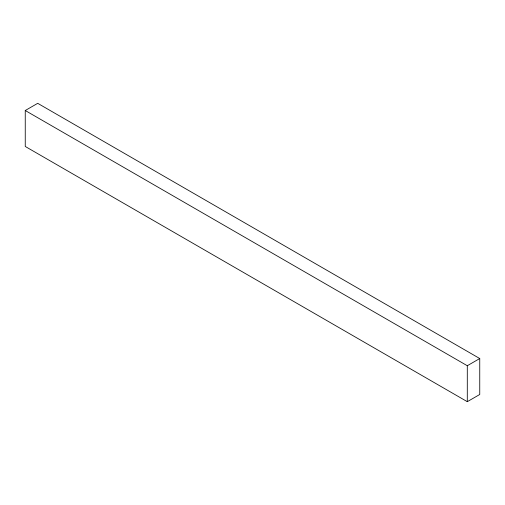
<?xml version="1.0" encoding="UTF-8"?>
<svg xmlns="http://www.w3.org/2000/svg" width="505" height="505" viewBox="0 0 505 505"><rect width="100%" height="100%" fill="white"/><g stroke="black" fill="none" stroke-linecap="round" stroke-linejoin="round"><path stroke-width="0.76" d="M25.25 110.513L37.705 103.323L479.75 358.537L479.75 394.487L467.295 401.677L25.25 146.463L25.25 110.513L467.295 365.727L479.75 358.537M467.295 365.727L467.295 401.677"/></g></svg>
